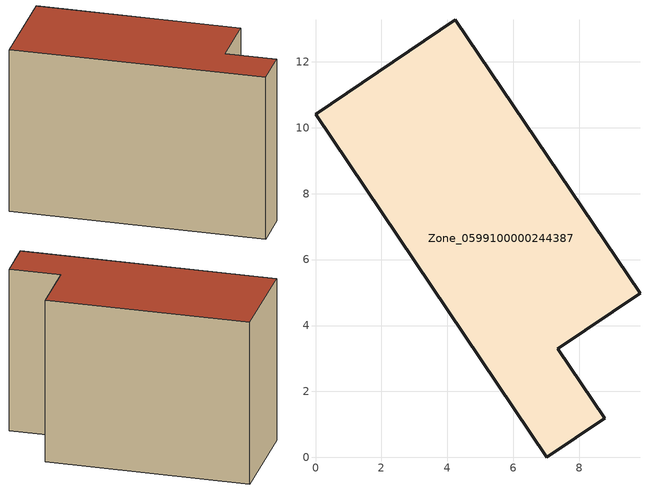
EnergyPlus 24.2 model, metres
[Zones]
Zone_0599100000244387
 floor ground (C_G): 0,10.41 4.24,13.28 9.84,4.98 7.35,3.29 8.77,1.19 7.01,0 z0.21
 wall outside (C_F): 4.24,13.28 0,10.41 7.01,0 8.77,1.19 7.35,3.29 9.84,4.98 4.24,13.28 z0.21:8.62
 roof outside (C_R): 0,10.41 7.01,0 8.77,1.19 7.35,3.29 9.84,4.98 4.24,13.28 z8.62
[BUILDING]
Pand.0599100000244387: North Axis=0; Terrain=City; Loads Convergence Tolerance Value=0.04; Temperature Convergence Tolerance Value=0.4; Solar Distribution=FullExterior; Maximum Number of Warmup Days=25; Minimum Number of Warmup Days=1
[Site:Location]
Rotterdam.The.Hague.AP_ZH_NLD Design_Conditions: Latitude=51.96; Longitude=4.45; Time Zone=1; Elevation=-4.5
[SITE:GROUNDTEMPERATURE:BUILDINGSURFACE]
18, 18, 18, 18, 18, 18, 18, 18, 18, 18, 18, 18
[MATERIAL] Thermal Absorptance=0.9; Solar Absorptance=0.7; Visible Absorptance=0.7
Name | Roughness | Thickness | Conductivity | Density | Specific Heat
G.TI.1975-1991 | MediumSmooth | 0.15 | 0.288461 | 540 | 1210
F.TI.1975-1991 | Rough | 0.3 | 0.230769 | 1920 | 840
R.TI.1975-1991 | MediumRough | 0.2 | 0.153846 | 1500 | 1000
[CONSTRUCTION]
C_G: G.TI.1975-1991
C_F: F.TI.1975-1991
C_R: R.TI.1975-1991
[ZONE]
Zone_0599100000244387: Type=1; Multiplier=1; Ceiling Height=Autocalculate; Volume=Autocalculate; Floor Area=autocalculate; Part of Total Floor Area=Yes
[ZONEINFILTRATION:DESIGNFLOWRATE]
Infil_Zone_0599100000244387: Zone or ZoneList or Space or SpaceList=Zone_0599100000244387; Schedule=AlwaysOn; Design Flow Rate Calculation Method=Flow/Area; Flow Rate per Floor Area=0.003; Constant Term Coefficient=1; Temperature Term Coefficient=0; Velocity Term Coefficient=0; Velocity Squared Term Coefficient=0
[HVACTEMPLATE:ZONE:IDEALLOADSAIRSYSTEM]
Zone_0599100000244387: Maximum Heating Supply Air Temperature=50; Minimum Cooling Supply Air Temperature=13; Maximum Heating Supply Air Humidity Ratio=0.0156; Minimum Cooling Supply Air Humidity Ratio=0.0077; Heating Limit=NoLimit; Cooling Limit=NoLimit; Dehumidification Control Type=ConstantSensibleHeatRatio; Cooling Sensible Heat Ratio=0.7; Dehumidification Setpoint=60; Humidification Control Type=None; Humidification Setpoint=30; Outdoor Air Method=None; Outdoor Air Flow Rate per Person=0.00944; Outdoor Air Flow Rate per Zone Floor Area=0; Outdoor Air Flow Rate per Zone=0; Demand Controlled Ventilation Type=None; Outdoor Air Economizer Type=NoEconomizer; Heat Recovery Type=None; Sensible Heat Recovery Effectiveness=0.7; Latent Heat Recovery Effectiveness=0.65
[ZONECONTROL:THERMOSTAT]
ThermostatControl_Zone_0599100000244387: Zone or ZoneList=Zone_0599100000244387; Control Type Schedule=DualSetpointControlType; Control 1=Thermostat_Zone_0599100000244387; Temperature Difference Between Cutout And Setpoint=0
[THERMOSTATSETPOINT:DUALSETPOINT]
Thermostat_Zone_0599100000244387: Heating Setpoint Temperature Schedule=HeatingSetpoint_Zone_0599100000244387; Cooling Setpoint Temperature Schedule=CoolingSetpoint_Zone_0599100000244387
[SCHEDULE:COMPACT]
HeatingSetpoint_Zone_0599100000244387: Through: 12/31, For: AllDays, Until: 24:00, 21
CoolingSetpoint_Zone_0599100000244387: Through: 12/31, For: AllDays, Until: 24:00, 24
DualSetpointControlType: Through: 12/31, For: AllDays, Until: 24:00, 4
AlwaysOn: Through: 12/31, For: AllDays, Until: 24:00, 1
